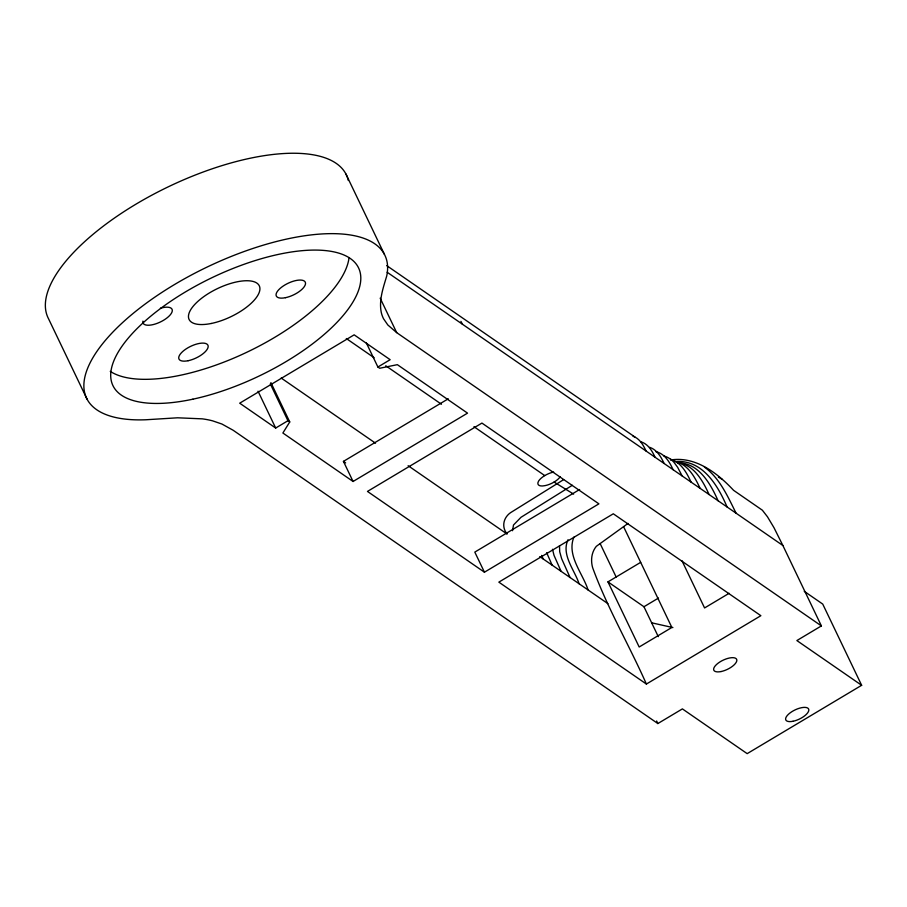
<?xml version="1.0" encoding="UTF-8"?>
<svg xmlns="http://www.w3.org/2000/svg" width="907" height="907" viewBox="0 0 907 907"><rect width="100%" height="100%" fill="white"/><g stroke="black" fill="none" stroke-linecap="round" stroke-linejoin="round"><path stroke-width="1.36" d="M573.904 537.114C566.41 555.447 582.827 573.473 588.087 589.969M568.02 539.722C561.002 554.721 574.709 570.163 579.085 583.757M270.898 382.607L289.752 421.959L282.882 433.013L353.061 481.481L467.536 413.138L397.357 364.671L379.693 368.265L377.89 367.018L366.337 342.903M628.041 523.43L596.318 546.331C591.443 552.306 590.582 560.39 592.634 567.669C607.259 607.826 629.129 645.002 646.396 684.048L760.871 615.694L613.302 513.793L498.839 582.135L646.396 684.048M377.89 367.018L390.157 359.694L354.161 334.842L239.697 403.184L275.683 428.047L287.95 420.723L289.752 421.959M353.061 481.481L343.436 461.38L448.273 398.797M563.632 479.622L512.251 511.616C503.918 516.151 500.766 526.207 507.104 534.053L408.127 465.699M572.34 485.279L520.981 517.307L513.487 525.028L512.546 530.708M579.641 489.508L474.803 552.102L484.44 572.204L598.903 503.85L481.934 423.081L367.46 491.424L484.44 572.204M623.574 526.65L671.872 627.474L639.174 646.997L607.962 581.875L640.671 562.351M607.962 581.875L643.959 606.738L658.493 598.053M729.115 593.303L704.58 607.951L681.951 560.696M861.65 685.295L796.868 640.557L821.391 625.909L396.688 332.631L387.833 324.978L383.582 318.81A165.244 66.154 -25.6 0 1 381.201 312.076C378.854 299.809 383.298 287.621 386.711 276.023A165.391 66.211 -25.6 0 0 174.552 284.515A165.391 66.211 -25.6 0 0 145.959 419.76L177.568 417.798L202.352 418.853A165.244 66.154 -25.6 0 1 212.646 420.859L221.92 424.034L233.156 430.258L657.858 723.548L682.393 708.9L747.175 753.638L861.65 685.295L822.74 604.085L804.237 591.307M670.466 460.019C695.386 455.926 717.562 473.148 733.57 490.313L762.356 510.199L767.447 516.752L774 527.715L782.877 545.504L821.391 625.909M677.348 462.808C698.639 462.445 710.6 483.85 718.083 500.766M676.407 461.482C703.016 460.098 718.027 485.857 727.085 506.979M677.314 462.491C693.9 464.497 702.891 480.869 709.093 494.553M651.668 622.814L672.903 627.576M655.84 451.686C664.672 453.545 669.649 462.117 673.096 469.701M674.955 461.459C688.016 464.214 694.943 477.263 700.091 488.34M633.029 436.267C639.696 438.512 643.278 445.088 646.101 451.062M670.568 459.293C681.134 462.343 686.769 472.864 691.089 482.127M640.954 441.834C648.131 443.977 652.133 450.858 655.058 457.253M649.627 447.321C656.997 449.725 661.044 456.879 664.105 463.488M573.621 494.122L554.12 482.059M718.378 477.059L722.38 479.463M386.733 265.626L634.843 436.959M387.13 272.225L782.877 545.504M346.304 338.526L374.16 357.755M385.758 365.77L441.471 404.25M473.964 426.698L544.756 475.597M281.204 378.049L375.521 443.183M539.756 556.592L607.883 603.643M343.436 461.38L345.646 462.91M704.388 467.037C719.886 478.272 727.777 496.605 736.087 513.203M460.926 321.373L462.445 324.241M682.143 475.948L677.665 467.343L673.958 462.287A26.484 23.65 -55.4 0 0 663.992 455.972M643.959 606.738L658.289 636.646M600.128 543.576L616.148 576.999M656.645 720.986L657.858 723.548M345.907 173.974L384.432 254.368M380.18 298.165L396.688 332.631M270.309 383.91L287.95 420.723M258.041 391.234L275.683 428.047M87.061 399.159L48.536 318.754A165.391 66.211 -25.6 0 1 174.099 184.076A165.391 66.211 -25.6 0 1 348.322 180.493M570.084 577.544L561.682 558.78L559.698 551.728L559.517 545.651M561.093 571.331L554.018 555.356L552.499 549.268M546.672 552.692L552.091 565.118M541.626 555.413L543.146 558.939M349.059 257.543A136.197 54.533 -25.6 0 1 247.112 352.12A136.197 54.533 -25.6 0 1 110.257 371.348M160.437 308.221A16.054 6.428 -25.6 0 1 172.103 311.725A16.054 6.428 -25.6 0 1 155.539 323.924A16.054 6.428 -25.6 0 1 142.921 321.123M560.265 476.628A12.653 5.068 -25.6 0 1 545.22 485.596L542.59 485.971A12.641 5.136 -27.3 0 1 537.908 482.739L538.611 481.039A12.653 5.068 -25.6 0 1 553.644 472.059M192.885 399.182A136.197 54.533 -25.6 0 0 358.923 268.687A136.197 54.533 -25.6 0 0 155.414 312.427A136.197 54.533 -25.6 0 0 192.885 399.182M188.1 360.725A16.054 6.428 -25.6 0 0 208.009 345.42A16.054 6.428 -25.6 0 0 184.212 350.261A16.054 6.428 -25.6 0 0 188.1 360.725M285.456 297.689A16.054 6.428 -25.6 0 0 305.364 282.372A16.054 6.428 -25.6 0 0 281.567 287.213A16.054 6.428 -25.6 0 0 285.456 297.689M211.24 323.482A38.91 15.578 -25.6 0 0 259.504 286.351A38.91 15.578 -25.6 0 0 201.819 298.097A38.91 15.578 -25.6 0 0 211.24 323.482M721.02 671.554A12.653 5.068 -25.6 0 0 736.711 659.491A12.653 5.068 -25.6 0 0 717.959 663.3A12.653 5.068 -25.6 0 0 721.02 671.554M793.013 721.269A12.653 5.068 -25.6 0 0 808.693 709.195A12.653 5.068 -25.6 0 0 789.94 713.015A12.653 5.068 -25.6 0 0 793.013 721.269"/></g></svg>
